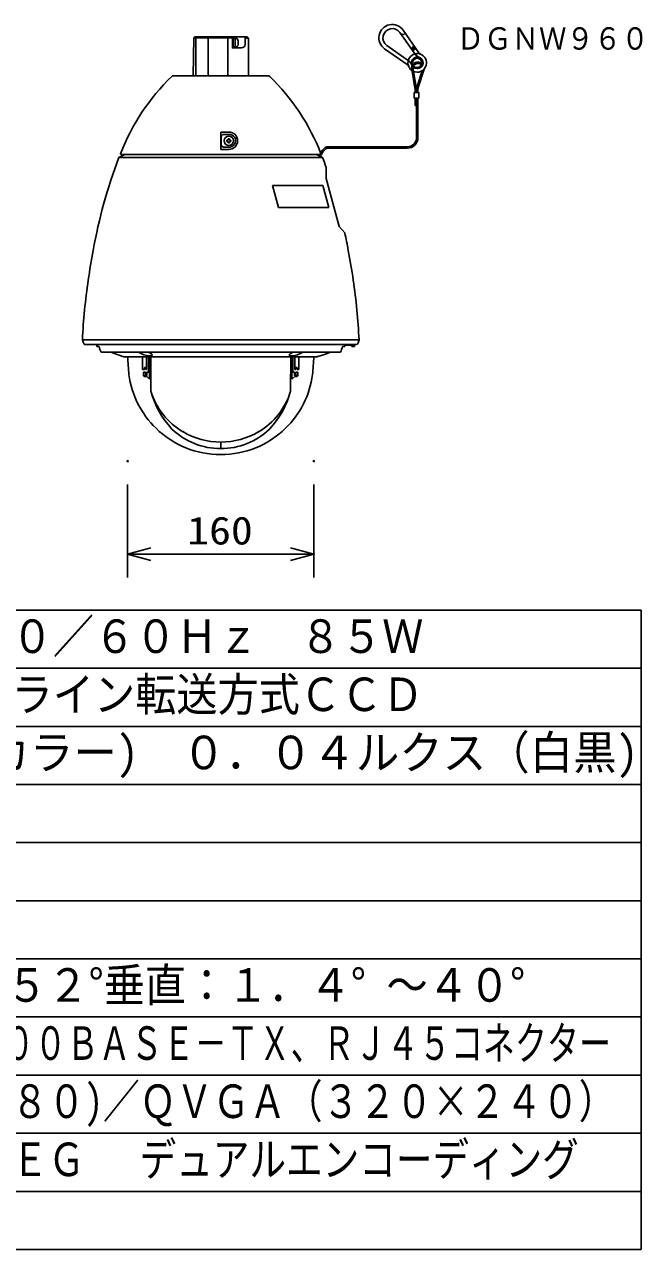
# Model space of a CAD drawing. Units: millimetres, scale not verified. Extents: x -63 to 63, y -56 to 57.
# Drawn here: x 9.4 to 62.6, y -56.4 to 49 of the extents above; entities that cross this region are included whole.
import ezdxf
from ezdxf.enums import TextEntityAlignment as Align

# ---------------------------------------------------------------- set-up
doc = ezdxf.new("R2010")
doc.units = ezdxf.units.MM
doc.header["$LTSCALE"] = 0.189787
doc.header["$PDMODE"] = 32
doc.header["$PDSIZE"] = 0.0949
for name, color, linetype in [('0-0_MOJI1', 2, 'Continuous'), ('0-1_TOUROKU', 1, 'Continuous'), ('0-2_WAKU', 1, 'Continuous'), ('0-3_GAIKEI', 1, 'Continuous'), ('0-4_SUNPO', 3, 'Continuous'), ('0-5_Defpoints', 7, 'Continuous')]:
    doc.layers.add(name, color=color, linetype=linetype)
doc.styles.add('ＭＳ ゴシック', font='')
doc.styles.get('ＭＳ ゴシック').set_extended_font_data('MS Gothic')

# ---------------------------------------------------------------- blocks, each defined once
blk = doc.blocks.new('_OPEN30')
at = {"layer": '0-5_Defpoints'}
blk.add_line((0, 0), (-1, 0), dxfattribs=at)
blk.add_lwpolyline([(-1, 0.26795), (0, 0), (-1, -0.26795)], dxfattribs=at)

msp = doc.modelspace()

# ---------------------------------------------------------------- linework, layer by layer
at = {"layer": '0-2_WAKU', "color": 4}
for p, q in [((62.5001, -1.3667), (-62.5001, -1.3667)), ((62.5001, -56.3667), (62.5001, -1.3667)), ((-62.5001, -56.3667), (62.5001, -56.3667))]:
    msp.add_line(p, q, dxfattribs=at)
at = {"layer": '0-2_WAKU'}
for p, q in [((-62.5001, -6.3667), (62.5001, -6.3667)), ((-62.5001, -11.3667), (62.5001, -11.3667)), ((-62.5001, -16.3667), (62.5001, -16.3667)), ((-62.5001, -21.3667), (62.5001, -21.3667)), ((-62.5001, -26.3667), (62.5001, -26.3667)), ((-62.5001, -31.3667), (62.5001, -31.3667)), ((-62.5001, -36.3667), (62.5001, -36.3667)), ((-62.5001, -41.3667), (62.5001, -41.3667)), ((-62.5001, -46.3667), (62.5001, -46.3667)), ((-62.5001, -51.3667), (62.5001, -51.3667))]:
    msp.add_line(p, q, dxfattribs=at)
at = {"layer": '0-3_GAIKEI'}
for p, q in [((43.3858, 46.5771), (42.0287, 48.515)), ((24.1968, 47.8502), (24.1968, 44.5994)), ((25.2543, 47.8502), (25.2543, 44.5994)), ((26.9317, 44.5882), (26.9317, 47.9383)), ((27.4109, 47.8386), (27.3309, 47.8386)), ((27.4109, 47.8386), (27.4109, 47.0406)), ((27.5802, 47.7938), (27.4109, 47.7938)), ((27.5802, 47.7938), (27.5802, 47.0856)), ((27.6778, 47.7886), (27.5802, 47.7886)), ((27.8367, 47.4896), (27.82, 47.4896)), ((28.4753, 47.8386), (28.3743, 47.9383)), ((28.4302, 47.883), (28.4302, 47.2909)), ((28.7146, 47.8386), (28.4753, 47.8386)), ((42.9728, 46.5582), (41.7427, 48.3147)), ((41.8311, 48.1886), (42.0739, 48.1456)), ((42.2166, 48.2458), (42.0739, 48.1456)), ((27.4109, 47.0406), (27.3309, 47.0406)), ((27.5802, 47.0856), (27.4109, 47.0856)), ((27.6778, 47.0906), (27.5802, 47.0906)), ((27.8367, 47.3899), (27.82, 47.3899)), ((40.4312, 46.9175), (42.3694, 45.5608)), ((40.6318, 47.2039), (42.3883, 45.9736)), ((43.1324, 46.9388), (42.8464, 46.7385)), ((42.774, 45.1564), (43.0522, 43.391)), ((42.8922, 45.1751), (43.1704, 43.409)), ((43.6754, 45.0377), (43.2214, 43.6803)), ((43.8122, 45.0696), (43.3413, 43.6612)), ((43.062, 43.2665), (43.062, 43.168)), ((43.1801, 43.168), (43.1801, 43.4266)), ((43.3, 43.168), (43.3, 43.4075)), ((42.9809, 42.6695), (42.9809, 43.168)), ((42.9809, 43.168), (43.1801, 43.168)), ((43.1117, 42.6695), (42.9809, 42.6695)), ((43.062, 42.6695), (43.062, 42.0376)), ((43.3795, 42.6695), (43.1117, 42.6695)), ((43.1801, 43.168), (43.3795, 43.168)), ((43.1801, 42.6695), (43.1801, 39.2817)), ((43.3, 42.6695), (43.3, 39.2852)), ((43.3795, 43.168), (43.3795, 42.6695)), ((43.062, 42.0376), (43.1801, 42.0376)), ((26.3334, 39.7509), (26.3334, 38.255)), ((27.0319, 39.7509), (26.3334, 39.7509)), ((26.3835, 38.6545), (26.3835, 39.3516)), ((26.5835, 39.5516), (27.0319, 39.5516)), ((26.9821, 39.0535), (26.852, 39.0535)), ((26.852, 39.0535), (26.852, 38.9531)), ((27.0815, 39.1827), (26.9821, 39.1827)), ((26.9821, 39.1827), (26.9821, 39.0535)), ((27.0815, 39.0535), (27.0815, 39.1827)), ((27.211, 39.0535), (27.0815, 39.0535)), ((27.211, 38.9531), (27.211, 39.0535)), ((26.3334, 38.255), (27.0319, 38.255)), ((27.0319, 38.4545), (26.5835, 38.4545)), ((26.852, 38.9531), (26.9821, 38.9531)), ((26.9821, 38.9531), (26.9821, 38.8234)), ((26.9821, 38.8234), (27.0815, 38.8234)), ((27.0815, 38.9531), (27.211, 38.9531)), ((27.0815, 38.8234), (27.0815, 38.9531)), ((34.9006, 37.6485), (35.1496, 38.0804)), ((34.9302, 37.9395), (35.0538, 38.1534)), ((35.0693, 38.1737), (35.0698, 38.1741)), ((35.0698, 38.1741), (35.3187, 38.4231)), ((35.1652, 38.1003), (35.1656, 38.1008)), ((35.1656, 38.1008), (35.3683, 38.3036)), ((42.3801, 38.4817), (35.4601, 38.4817)), ((42.3826, 38.3623), (35.5098, 38.3623)), ((30.7766, 35.1632), (35.1211, 35.1632)), ((31.294, 33.2683), (30.7766, 35.1632)), ((35.1211, 35.1632), (35.6413, 33.2683)), ((35.6413, 33.2683), (31.294, 33.2683)), ((19.6007, 20.4055), (19.6007, 19.332)), ((19.9451, 19.332), (19.9451, 20.4055)), ((20.1285, 19.1089), (20.1285, 20.4055)), ((20.2079, 18.488), (20.2079, 20.4055)), ((20.316, 20.4055), (20.3239, 17.474)), ((32.3508, 20.4316), (32.3428, 17.474)), ((32.4588, 18.488), (32.4588, 20.4316)), ((32.5382, 19.1089), (32.5382, 20.4316)), ((32.7217, 19.332), (32.7217, 20.4316)), ((33.066, 20.4316), (33.066, 19.332)), ((19.6007, 19.332), (19.7692, 19.332)), ((19.7009, 18.7797), (19.7009, 19.1089)), ((19.8717, 19.1089), (19.7009, 19.1089)), ((19.7692, 19.5081), (19.7692, 19.332)), ((19.8732, 19.5081), (19.7692, 19.5081)), ((19.8717, 18.8146), (19.8717, 19.1089)), ((19.8732, 19.5081), (19.8732, 19.332)), ((19.8732, 19.332), (19.9451, 19.332)), ((19.9767, 18.8146), (19.9767, 19.1089)), ((20.1285, 19.1089), (19.9767, 19.1089)), ((32.5382, 19.1089), (32.69, 19.1089)), ((32.69, 18.8146), (32.69, 19.1089)), ((32.7935, 19.332), (32.7217, 19.332)), ((32.7935, 19.5081), (32.8975, 19.5081)), ((32.7935, 19.5081), (32.7935, 19.332)), ((32.795, 19.1089), (32.9658, 19.1089)), ((32.795, 18.8146), (32.795, 19.1089)), ((32.8975, 19.5081), (32.8975, 19.332)), ((33.066, 19.332), (32.8975, 19.332)), ((32.9658, 18.7797), (32.9658, 19.1089)), ((19.7009, 18.7797), (19.9102, 18.7797)), ((19.7009, 18.7797), (19.7505, 18.7311)), ((19.7505, 18.7311), (19.9597, 18.7311)), ((19.8717, 18.8146), (19.9767, 18.8146)), ((19.9102, 18.7797), (20.2079, 18.488)), ((32.7566, 18.7797), (32.4588, 18.488)), ((32.795, 18.8146), (32.69, 18.8146)), ((32.9658, 18.7797), (32.7566, 18.7797)), ((26.3334, 13.0819), (26.3334, 12.5245))]:
    msp.add_line(p, q, dxfattribs=at)
at = {"layer": '0-3_GAIKEI', "color": 7}
for p, q in [((24.027, 47.8502), (23.9706, 44.5994)), ((24.1284, 47.9494), (24.027, 47.8502)), ((28.6024, 47.9494), (24.1284, 47.9494)), ((28.7146, 47.8386), (28.6024, 47.9494)), ((28.7146, 44.5882), (28.7146, 47.8386)), ((22.273, 44.5994), (23.9688, 44.5994)), ((23.9688, 44.5994), (28.7042, 44.5994)), ((28.7042, 44.5994), (30.4026, 44.5994)), ((17.7582, 37.8174), (18.1214, 37.8174)), ((18.1214, 37.8174), (34.581, 37.8174)), ((34.9085, 37.8174), (34.5453, 37.8174)), ((34.5777, 37.8174), (35.0882, 37.568)), ((35.41, 36.7228), (35.41, 35.7444)), ((35.41, 35.7444), (36.5372, 31.6229)), ((36.5372, 31.6229), (37.0142, 31.0763)), ((14.4365, 21.881), (14.5195, 21.6091)), ((38.23, 21.8694), (14.4367, 21.8694)), ((14.71, 21.4701), (15.828, 21.4701)), ((15.6616, 21.3106), (15.6616, 21.4701)), ((15.6616, 21.3106), (15.852, 21.3106)), ((15.828, 21.4701), (37.9815, 21.4701)), ((37.0051, 21.3106), (36.8147, 21.3106)), ((37.6036, 21.4103), (37.0051, 21.4103)), ((37.0051, 21.3106), (37.0051, 21.4103)), ((37.6036, 21.3106), (37.6036, 21.4103)), ((37.853, 21.3106), (37.6051, 21.3106)), ((37.7035, 21.4701), (37.7035, 21.3106)), ((37.853, 21.4701), (37.853, 21.3106)), ((38.2303, 21.881), (38.1468, 21.6207)), ((16.0334, 20.822), (36.6333, 20.822)), ((17.9827, 20.4316), (34.6681, 20.4316)), ((35.2588, 20.6187), (34.6991, 20.4365)), ((35.7788, 20.822), (35.2588, 20.6187))]:
    msp.add_line(p, q, dxfattribs=at)
at = {"layer": '0-3_GAIKEI'}
for points in [[(24.027, 47.8502), (25.2543, 47.8502), (27.3309, 47.8502)], [(28.1302, 46.9909), (27.3309, 46.9909), (27.3309, 47.9383)], [(35.0538, 38.1534), (35.0541, 38.154), (35.0545, 38.1546), (35.0548, 38.1551), (35.0551, 38.1557), (35.0555, 38.1563), (35.0558, 38.1568), (35.0562, 38.1574), (35.0565, 38.1579), (35.0569, 38.1585), (35.0573, 38.159), (35.0576, 38.1596), (35.058, 38.1601), (35.0584, 38.1607), (35.0587, 38.1612), (35.0591, 38.1617), (35.0595, 38.1623), (35.0599, 38.1628), (35.0603, 38.1633), (35.0607, 38.1638), (35.0611, 38.1643), (35.0615, 38.1649), (35.0619, 38.1654), (35.0623, 38.1659), (35.0627, 38.1664), (35.0631, 38.1669), (35.0635, 38.1674), (35.064, 38.1679), (35.0644, 38.1684), (35.0648, 38.1689), (35.0653, 38.1694), (35.0657, 38.1699), (35.0661, 38.1704), (35.0666, 38.1708), (35.067, 38.1713), (35.0675, 38.1718), (35.0679, 38.1723), (35.0684, 38.1727), (35.0688, 38.1732), (35.0693, 38.1737)], [(35.1496, 38.0804), (35.1499, 38.081), (35.1503, 38.0815), (35.1506, 38.082), (35.1509, 38.0826), (35.1513, 38.0831), (35.1516, 38.0836), (35.152, 38.0842), (35.1523, 38.0847), (35.1527, 38.0852), (35.1531, 38.0857), (35.1534, 38.0862), (35.1538, 38.0868), (35.1542, 38.0873), (35.1545, 38.0878), (35.1549, 38.0883), (35.1553, 38.0888), (35.1557, 38.0893), (35.1561, 38.0899), (35.1565, 38.0904), (35.1569, 38.0909), (35.1573, 38.0914), (35.1577, 38.0919), (35.1581, 38.0924), (35.1585, 38.0929), (35.1589, 38.0934), (35.1593, 38.0939), (35.1597, 38.0944), (35.1602, 38.0949), (35.1606, 38.0954), (35.161, 38.0959), (35.1615, 38.0964), (35.1619, 38.0969), (35.1624, 38.0974), (35.1628, 38.0979), (35.1633, 38.0983), (35.1638, 38.0988), (35.1642, 38.0993), (35.1647, 38.0998), (35.1652, 38.1003)], [(32.9658, 18.7797), (32.9162, 18.7311), (32.707, 18.7311)]]:
    msp.add_lwpolyline(points, dxfattribs=at)
at = {"layer": '0-3_GAIKEI', "color": 7}
for points in [[(18.089, 37.8174), (17.5785, 37.568), (35.0882, 37.568)], [(16.888, 20.822), (17.408, 20.6187), (17.9827, 20.4316)]]:
    msp.add_lwpolyline(points, dxfattribs=at)
at = {"layer": '0-3_GAIKEI'}
for centre, radius in [((42.8749, 47.002), 0.0746), ((27.0316, 39.0029), 0.3987)]:
    msp.add_circle(centre, radius, dxfattribs=at)
for centre, radius, start, end in [((41.0891, 47.8572), 1.147, 34.9941, 235.0059), ((41.089, 47.8575), 0.7977, 34.97213, 235.02135), ((27.6777, 47.6591), 0.1298, 16.69919, 89.97287), ((26.8578, 47.4318), 0.9806, 3.37508, 15.65184), ((27.0266, 47.4397), 0.795, 356.40548, 3.59452), ((27.6777, 47.2203), 0.1298, 270.02713, 343.30081), ((26.8578, 47.4476), 0.9806, 344.34816, 356.62492), ((28.1302, 47.2909), 0.3, 270, 0), ((43.2423, 45.7048), 0.7988, 246.53258, 235.64856), ((42.8752, 47.0022), 0.1745, 215.0924, 35.01751), ((43.9515, 47.2427), 1.1943, 214.96639, 245.17497), ((43.7107, 46.8032), 0.3958, 214.84249, 246.83119), ((42.1354, 45.2295), 0.4056, 23.52573, 54.76823), ((41.7021, 44.9938), 1.1962, 44.36141, 54.99159), ((41.7223, 45.0083), 1.1716, 24.62587, 44.54337), ((43.2423, 45.7048), 0.4988, 226.65007, 210.30864), ((43.3041, 45.24), 0.5365, 51.70912, 180.01786), ((43.2369, 45.7029), 0.399, 221.41681, 202.23879), ((43.3039, 45.2402), 0.4166, 44.76691, 180.04452), ((43.4754, 45.2526), 0.7079, 181.02786, 187.80938), ((43.2962, 45.2384), 0.4089, 179.80071, 188.91112), ((43.3146, 45.2378), 0.5253, 341.31815, 352.56897), ((42.262, 43.2665), 0.8, 0, 8.95459), ((42.3801, 43.2846), 0.8, 0, 8.95122), ((43.9801, 43.4266), 0.8, 161.5085, 180), ((44.1, 43.4075), 0.8, 161.51156, 180), ((26.5835, 39.3516), 0.2, 90, 180), ((27.0543, 39.0021), 0.55, 263.11142, 92.32942), ((27.0316, 39.0029), 0.7481, 270.01938, 89.98062), ((42.3772, 39.2851), 0.9228, 270.1815, 0.00515), ((42.3801, 39.2817), 0.8, 270, 0), ((26.5835, 38.6545), 0.2, 180, 270), ((35.4601, 38.2817), 0.2, 90, 135), ((35.5098, 38.1623), 0.2, 90, 135.0209), ((20.2893, 22.3031), 1.7996, 235.38774, 267.86968), ((19.5521, 19.4964), 1.4222, 55.13546, 68.75654), ((20.253, 21.2655), 0.7614, 267.69096, 277.71888), ((20.327, 20.7056), 0.1966, 278.26541, 294.3088), ((20.1878, 20.4171), 0.3034, 39.77511, 54.2487), ((20.3617, 20.6143), 0.0994, 297.74115, 314.26041), ((20.3521, 20.5541), 0.0895, 12.53132, 39.67219), ((20.4034, 20.5671), 0.0366, 319.1379, 10.1096), ((32.2633, 20.5671), 0.0366, 169.8904, 220.8621), ((32.3146, 20.5541), 0.0895, 140.32781, 167.46868), ((32.305, 20.6143), 0.0994, 225.73959, 242.25885), ((32.4789, 20.4171), 0.3034, 125.7513, 140.22489), ((32.3397, 20.7056), 0.1966, 245.6912, 261.73459), ((33.1146, 19.4964), 1.4222, 111.24346, 124.86454), ((32.4137, 21.2655), 0.7614, 262.28112, 272.30904), ((32.3775, 22.3031), 1.7996, 272.13032, 304.61226), ((26.1416, 19.2179), 6.0734, 196.68589, 239.76031), ((27.769, 19.4591), 7.7052, 194.92973, 223.04989), ((26.5251, 19.2179), 6.0734, 300.23969, 343.31411), ((24.8977, 19.4591), 7.7052, 316.95011, 345.07027), ((26.306, 18.5471), 6.0227, 226.21222, 270.26059), ((26.3289, 19.4588), 6.3762, 239.19592, 270.04035), ((26.3378, 19.4588), 6.3762, 269.95965, 300.80408), ((26.3608, 18.5471), 6.0227, 269.73941, 313.78778)]:
    msp.add_arc(centre, radius, start, end, dxfattribs=at)
at = {"layer": '0-3_GAIKEI', "color": 7}
for centre, radius, start, end in [((35.1338, 31.121), 18.6913, 134.12854, 158.77622), ((22.273, 44.3791), 0.2203, 90, 134.12854), ((30.3937, 44.3791), 0.2203, 45.87146, 90), ((17.5329, 31.121), 18.6913, 21.22378, 45.87146), ((57.9204, 22.0675), 43.2173, 158.98193, 169.99445), ((17.7582, 37.8688), 0.0514, 158.77622, 270), ((34.9085, 37.8688), 0.0514, 270, 21.22378), ((-5.2537, 22.0675), 43.2173, 19.7944, 21.01807), ((-5.2537, 22.0675), 43.2173, 10.00555, 12.03168), ((69.2116, 19.1877), 54.8441, 169.08108, 174.49878), ((-16.5449, 19.1877), 54.8441, 5.50122, 10.91892), ((53.7367, 20.3549), 39.3299, 174.03009, 177.77618), ((-1.07, 20.3549), 39.3299, 2.22382, 5.96991), ((14.71, 21.6701), 0.2, 197.78294, 270), ((18.7675, 22.0759), 3.0079, 194.73983, 204.63857), ((33.8992, 22.0759), 3.0079, 335.36143, 345.26017), ((37.9676, 21.6514), 0.1818, 274.39842, 350.27624), ((83.655, 24.2447), 65.4449, 183.34018, 184.69337), ((-30.9883, 24.2447), 65.4449, 355.30663, 356.65982), ((34.6681, 20.5316), 0.1, 270, 288.03389), ((26.3031, 19.9714), 7.9475, 187.82233, 225.80421), ((26.3636, 19.9714), 7.9475, 314.19579, 352.17767), ((26.323, 19.9593), 7.9527, 225.64073, 270.0746), ((26.3437, 19.9593), 7.9527, 269.9254, 314.35927)]:
    msp.add_arc(centre, radius, start, end, dxfattribs=at)
at = {"layer": '0-4_SUNPO'}
for p, q in [((18.3213, 9.4456), (18.3213, 1.4456)), ((34.3454, 9.4456), (34.3454, 1.4456)), ((20.3213, 3.4456), (32.3454, 3.4456))]:
    msp.add_line(p, q, dxfattribs=at)
at = {"layer": '0-5_Defpoints'}
for p in [(18.3213, 11.4456), (34.3454, 11.4456), (34.3454, 3.4456)]:
    msp.add_point(p, dxfattribs=at)

# ---------------------------------------------------------------- block references
at = {"layer": '0-4_SUNPO', "xscale": 2, "yscale": 2, "rotation": 180}
msp.add_blockref('_OPEN30', (18.3213, 3.4456), dxfattribs=at)
at = {"layer": '0-4_SUNPO', "xscale": 2, "yscale": 2}
msp.add_blockref('_OPEN30', (34.3454, 3.4456), dxfattribs=at)

# ---------------------------------------------------------------- texts
at = {"layer": '0-0_MOJI1', "style": 'ＭＳ ゴシック'}
for s, width, p in [('ＡＣ１００Ｖ\u3000５０／６０Ｈｚ\u3000８５Ｗ', 0.9, (-20, -5.9218)), ('１／４型インターライン転送方式ＣＣＤ', 0.9, (-20, -10.9218)), ('０．５ルクス（カラー)\u3000０．０４ルクス（白黒)', 0.95, (-20, -15.9218)), ('水平：１．９° ～５２°垂直：１．４° ～４０°', 0.9, (-20, -35.9218)), ('１０ＢＡＳＥ－Ｔ／１００ＢＡＳＥ－ＴＸ、ＲＪ４５コネクター', 0.7, (-20, -40.9218)), ('ＶＧＡ（６４０×４８０)／ＱＶＧＡ（３２０×２４０）', 0.8, (-20, -45.9218)), ('ＭＰＥＧ－４／ＪＰＥＧ   デュアルエンコーディング', 0.8, (-20, -50.9219))]:
    msp.add_text(s, height=2.886, dxfattribs=dict(at, width=width)).set_placement(p, align=Align.BOTTOM_LEFT)
at = {"layer": '0-1_TOUROKU', "style": 'ＭＳ ゴシック', "width": 0.9}
msp.add_text('ＤＧＮＷ９６０', height=1.924, dxfattribs=at).set_placement((46.6333, 46.2633), align=Align.BOTTOM_LEFT)
at = {"layer": '0-4_SUNPO', "style": 'ＭＳ ゴシック', "width": 1.15}
msp.add_text('160', height=2.406, dxfattribs=at).set_placement((23.4462, 3.5551), align=Align.BOTTOM_LEFT)

doc.saveas('drawing.dxf')
